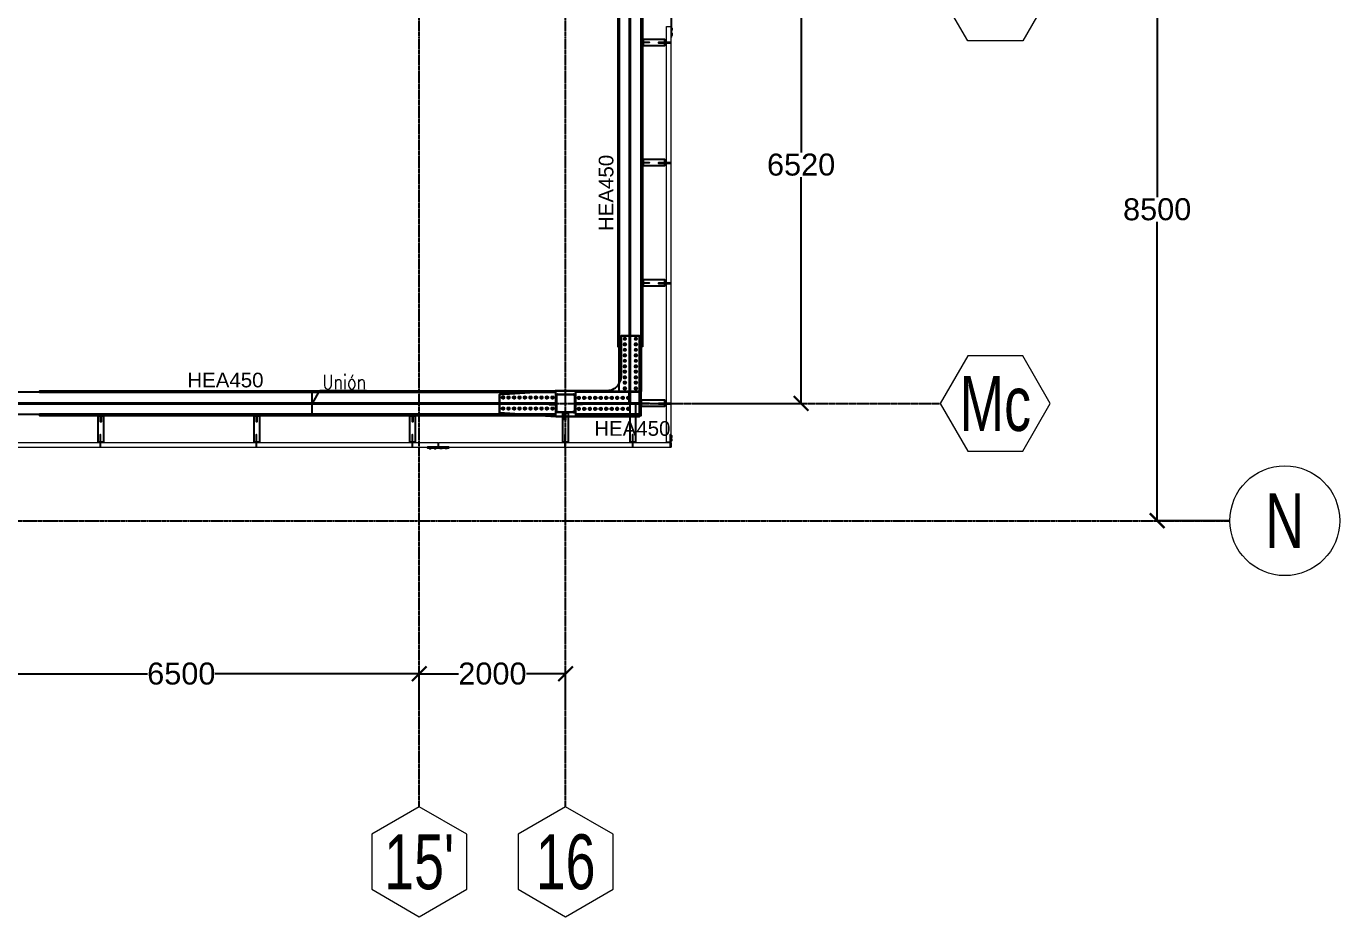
# Model space of a CAD drawing. Header units: millimetres. Extents: x -12345 to 95575, y -10691 to 31862.
# Drawn here: x 77632 to 95575, y -5407 to 6750 of the extents above; entities that cross this region are included whole.
import ezdxf
from ezdxf.enums import TextEntityAlignment as Align

# ---------------------------------------------------------------- set-up
doc = ezdxf.new("R2010")
doc.units = ezdxf.units.MM
doc.header["$LTSCALE"] = 0.9
doc.linetypes.add('DXK_LINE_DOT2', pattern=[3.9198, 1.9599, -1.9599])
doc.linetypes.add('DXK_LINE_DOT3', pattern=[5.9187, 2.979, -0.9799, 0.9799, -0.9799])
doc.layers.get('0').update_dxf_attribs({"color": 255})
for name, color, linetype, lineweight in [('0-1', 7, 'Continuous', 5), ('E_COLUMNAS-1', 1, 'Continuous', 25), ('E_TEXTO', 3, 'Continuous', 9), ('HCB_EJES', 1, 'DXK_LINE_DOT3', 9), ('S-COLS-HDLN-1', 52, 'Continuous', 9), ('S-COLS-HDLN-2', 52, 'Continuous', 35), ('TUBO-CUADRADO', 1, 'Continuous', 9)]:
    doc.layers.add(name, color=color, linetype=linetype, lineweight=lineweight)
for name, color, linetype in [('COTAS', 8, 'Continuous'), ('HCB-EJES', 1, 'Continuous'), ('HCB-ROTULOS', 2, 'Continuous'), ('HCB_ALMA', 252, 'Continuous'), ('HCB_VIGAS', 4, 'Continuous'), ('UNIÒN', 6, 'Continuous')]:
    doc.layers.add(name, color=color, linetype=linetype)
doc.styles.add('CNI_COTAS', font='romans.shx', dxfattribs={"width": 0.8})
doc.styles.add('VERDANA', font='arial.ttf')
doc.dimstyles.new('1.125', dxfattribs={"dimscale": 0, "dimtxt": 300, "dimasz": 200, "dimexe": 4, "dimexo": 4, "dimgap": 15, "dimtad": 0, "dimdec": 0, "dimzin": 4, "dimdsep": 46, "dimtxsty": 'VERDANA', "dimblk": 'ARCHTICK', "dimcen": -10, "dimclrd": 256, "dimclrt": 3, "dimadec": 0, "dimazin": 0, "dimtfac": 1, "dimtdec": 0, "dimtmove": 2, "dimatfit": 0, "dimldrblk": 'OBLIQUE', "dimfxl": 0.05, "dimtolj": 1, "dimtzin": 0, "dimarcsym": 0})
doc.dimstyles.new('UNIÒN', dxfattribs={"dimscale": 0, "dimtxt": 200, "dimasz": 60, "dimexe": 4, "dimexo": 4, "dimgap": 15, "dimtad": 1, "dimdec": 0, "dimzin": 4, "dimdsep": 46, "dimtxsty": 'CNI_COTAS', "dimcen": -0.09, "dimclrd": 6, "dimclrt": 3, "dimadec": 0, "dimazin": 0, "dimtfac": 1, "dimtdec": 0, "dimtmove": 2, "dimatfit": 0, "dimfxl": 0.05, "dimtolj": 1, "dimtzin": 0, "dimarcsym": 0})

# ---------------------------------------------------------------- blocks, each defined once
blk = doc.blocks.new('_ArchTick')
at = {"color": 0, "linetype": 'ByBlock', "const_width": 0.15}
blk.add_lwpolyline([(-0.5, -0.5), (0.5, 0.5)], dxfattribs=at)
blk = doc.blocks.new('*D114')
at = {"layer": 'COTAS', "color": 0, "lineweight": -2, "transparency": 16777216}
for p, q in [((76500, -2507), (76500, -2085)), ((83000, -2507), (83000, -2085))]:
    blk.add_line(p, q, dxfattribs=at)
at = {"layer": 'COTAS', "lineweight": -2, "transparency": 16777216}
for p, q in [((76500, -2089), (79287, -2089)), ((83000, -2089), (80213, -2089))]:
    blk.add_line(p, q, dxfattribs=at)
at = {"layer": 'Defpoints', "color": 0, "transparency": 16777216}
for p in [(76500, -2089), (76500, -2511), (83000, -2511)]:
    blk.add_point(p, dxfattribs=at)
at = {"layer": 'COTAS', "lineweight": -2, "transparency": 16777216, "xscale": 200, "yscale": 200, "zscale": 200, "rotation": 180}
blk.add_blockref('_ArchTick', (76500, -2089), dxfattribs=at)
at = {"layer": 'COTAS', "lineweight": -2, "transparency": 16777216, "xscale": 200, "yscale": 200, "zscale": 200}
blk.add_blockref('_ArchTick', (83000, -2089), dxfattribs=at)
at = {"layer": 'COTAS', "color": 3, "transparency": 16777216, "insert": (79750, -2089), "char_height": 300, "attachment_point": 5, "style": 'VERDANA'}
blk.add_mtext('\\A1;6500', dxfattribs=at)
blk = doc.blocks.new('_Oblique')
at = {"color": 0, "linetype": 'ByBlock', "lineweight": -2}
blk.add_line((-0.5, -0.5), (0.5, 0.5), dxfattribs=at)
blk = doc.blocks.new('*D78')
at = {"layer": 'COTAS', "color": 0, "lineweight": -2, "transparency": 16777216}
for p, q in [((87042, 8120), (88221, 8120)), ((86861, 1600), (88221, 1600))]:
    blk.add_line(p, q, dxfattribs=at)
at = {"layer": 'COTAS', "lineweight": -2, "transparency": 16777216}
for p, q in [((88217, 8120), (88217, 5028)), ((88217, 1600), (88217, 4692))]:
    blk.add_line(p, q, dxfattribs=at)
at = {"layer": 'Defpoints', "color": 0, "transparency": 16777216}
for p in [(87038, 8120), (88217, 8120), (86857, 1600)]:
    blk.add_point(p, dxfattribs=at)
at = {"layer": 'COTAS', "lineweight": -2, "transparency": 16777216, "xscale": 200, "yscale": 200, "zscale": 200}
for p, rotation in [((88217, 8120), 90), ((88217, 1600), 270)]:
    blk.add_blockref('_ArchTick', p, dxfattribs=dict(at, rotation=rotation))
at = {"layer": 'COTAS', "color": 3, "transparency": 16777216, "insert": (88217, 4860), "char_height": 300, "attachment_point": 5, "rotation": 0.1, "style": 'VERDANA'}
blk.add_mtext('\\A1;6520', dxfattribs=at)
blk = doc.blocks.new('*D82')
at = {"layer": 'COTAS', "color": 0, "lineweight": -2, "transparency": 16777216}
for p, q in [((83000, -2507), (83000, -2085)), ((85000, -2507), (85000, -2085))]:
    blk.add_line(p, q, dxfattribs=at)
at = {"layer": 'COTAS', "lineweight": -2, "transparency": 16777216}
for p, q in [((83000, -2089), (83535, -2089)), ((85000, -2089), (84465, -2089))]:
    blk.add_line(p, q, dxfattribs=at)
at = {"layer": 'Defpoints', "color": 0, "transparency": 16777216}
for p in [(85000, -2089), (83000, -2511), (85000, -2511)]:
    blk.add_point(p, dxfattribs=at)
at = {"layer": 'COTAS', "lineweight": -2, "transparency": 16777216, "xscale": 200, "yscale": 200, "zscale": 200, "rotation": 180}
blk.add_blockref('_ArchTick', (83000, -2089), dxfattribs=at)
at = {"layer": 'COTAS', "lineweight": -2, "transparency": 16777216, "xscale": 200, "yscale": 200, "zscale": 200}
blk.add_blockref('_ArchTick', (85000, -2089), dxfattribs=at)
at = {"layer": 'COTAS', "color": 3, "transparency": 16777216, "insert": (84000, -2089), "char_height": 300, "attachment_point": 5, "style": 'VERDANA'}
blk.add_mtext('\\A1;2000', dxfattribs=at)
blk = doc.blocks.new('*D90')
at = {"layer": 'COTAS', "color": 0, "lineweight": -2, "transparency": 16777216}
for p, q in [((94071, 8500), (93077, 8500)), ((94071, 0), (93077, 0))]:
    blk.add_line(p, q, dxfattribs=at)
at = {"layer": 'COTAS', "lineweight": -2, "transparency": 16777216}
for p, q in [((93081, 8500), (93081, 4418)), ((93081, 0), (93081, 4082))]:
    blk.add_line(p, q, dxfattribs=at)
at = {"layer": 'Defpoints', "color": 0, "transparency": 16777216}
for p in [(93081, 8500), (94075, 8500), (94075, 0)]:
    blk.add_point(p, dxfattribs=at)
at = {"layer": 'COTAS', "lineweight": -2, "transparency": 16777216, "xscale": 200, "yscale": 200, "zscale": 200}
for p, rotation in [((93081, 8500), 90), ((93081, 0), 270)]:
    blk.add_blockref('_ArchTick', p, dxfattribs=dict(at, rotation=rotation))
at = {"layer": 'COTAS', "color": 3, "transparency": 16777216, "insert": (93081, 4250), "char_height": 300, "attachment_point": 5, "rotation": 0.1, "style": 'VERDANA'}
blk.add_mtext('\\A1;8500', dxfattribs=at)

msp = doc.modelspace()

# ---------------------------------------------------------------- hatches: boundary and pattern name
at = {"layer": 'S-COLS-HDLN-1'}
h = msp.add_hatch(dxfattribs=at)
h.set_pattern_fill('FP_33', color=256, scale=1000, style=0, pattern_type=2)
h.set_pattern_definition([(135, (82660, -140662.63), (-159.09903, -159.09903), [])])
h.paths.add_polyline_path([(84891, 1478.4), (85109, 1478.4), (85120.3, 1483.1), (85125, 1495.3), (85124, 1714.8), (85118.3, 1724.5), (85109, 1728.4), (84887, 1726.7), (84879.7, 1723.7), (84875, 1712.4), (84875.5, 1493.1), (84879.7, 1483.1), (84887.2, 1479.9)])
h.paths.add_polyline_path([(85109, 1486.4), (84890.8, 1486.4), (84885.3, 1488.7), (84883, 1494.4), (84883.1, 1712.7), (84885.3, 1718), (84891, 1720.4), (85109, 1720.4), (85114.7, 1718), (85117, 1712.4), (85117, 1494.4), (85114.7, 1488.7)])

# ---------------------------------------------------------------- linework, layer by layer
at = {"color": 1, "linetype": 'Continuous'}
for centre, radius, start, end in [((85808.5, 2483.3), 11.5, 108, 288), ((85808.5, 2408.3), 11.5, 108, 288), ((85808.5, 2333.3), 11.5, 108, 288), ((85808.5, 2483.3), 10, 0, 180), ((85808.5, 2483.3), 10, 180, 0), ((85808.5, 2408.3), 10, 0, 180), ((85808.5, 2408.3), 10, 180, 0), ((85808.5, 2333.3), 10, 0, 180), ((85808.5, 2333.3), 10, 180, 0), ((85808.5, 2483.3), 11.5, 288, 108), ((85808.5, 2408.3), 11.5, 288, 108), ((85808.5, 2333.3), 11.5, 288, 108), ((85958.5, 2483.3), 11.5, 108, 288), ((85958.5, 2408.3), 11.5, 108, 288), ((85958.5, 2333.3), 11.5, 108, 288), ((85958.5, 2483.3), 10, 0, 180), ((85958.5, 2483.3), 10, 180, 0), ((85958.5, 2408.3), 10, 0, 180), ((85958.5, 2408.3), 10, 180, 0), ((85958.5, 2333.3), 10, 0, 180), ((85958.5, 2333.3), 10, 180, 0), ((85958.5, 2483.3), 11.5, 288, 108), ((85958.5, 2408.3), 11.5, 288, 108), ((85958.5, 2333.3), 11.5, 288, 108), ((85808.5, 2258.3), 11.5, 108, 288), ((85808.5, 2183.3), 11.5, 108, 288), ((85808.5, 2258.3), 10, 0, 180), ((85808.5, 2258.3), 10, 180, 0), ((85808.5, 2183.3), 10, 0, 180), ((85808.5, 2183.3), 10, 180, 0), ((85808.5, 2258.3), 11.5, 288, 108), ((85808.5, 2183.3), 11.5, 288, 108), ((85958.5, 2258.3), 11.5, 108, 288), ((85958.5, 2183.3), 11.5, 108, 288), ((85958.5, 2258.3), 10, 0, 180), ((85958.5, 2258.3), 10, 180, 0), ((85958.5, 2183.3), 10, 0, 180), ((85958.5, 2183.3), 10, 180, 0), ((85958.5, 2258.3), 11.5, 288, 108), ((85958.5, 2183.3), 11.5, 288, 108), ((85808.5, 2108.3), 11.5, 108, 288), ((85808.5, 2033.3), 11.5, 108, 288), ((85808.5, 2108.3), 10, 0, 180), ((85808.5, 2108.3), 10, 180, 0), ((85808.5, 2033.3), 10, 0, 180), ((85808.5, 2033.3), 10, 180, 0), ((85808.5, 2108.3), 11.5, 288, 108), ((85808.5, 2033.3), 11.5, 288, 108), ((85958.5, 2108.3), 11.5, 108, 288), ((85958.5, 2033.3), 11.5, 108, 288), ((85958.5, 2108.3), 10, 0, 180), ((85958.5, 2108.3), 10, 180, 0), ((85958.5, 2033.3), 10, 0, 180), ((85958.5, 2033.3), 10, 180, 0), ((85958.5, 2108.3), 11.5, 288, 108), ((85958.5, 2033.3), 11.5, 288, 108), ((85558.7, 1973), 200, 287.94886, 342.00199), ((85808.5, 1958.3), 11.5, 108, 288), ((85808.5, 1883.3), 11.5, 108, 288), ((85808.5, 1808.3), 11.5, 108, 288), ((85808.5, 1958.3), 10, 0, 180), ((85808.5, 1958.3), 10, 180, 0), ((85808.5, 1883.3), 10, 0, 180), ((85808.5, 1883.3), 10, 180, 0), ((85808.5, 1808.3), 10, 0, 180), ((85808.5, 1808.3), 10, 180, 0), ((85808.5, 1958.3), 11.5, 288, 108), ((85808.5, 1883.3), 11.5, 288, 108), ((85808.5, 1808.3), 11.5, 288, 108), ((85958.5, 1958.3), 11.5, 108, 288), ((85958.5, 1883.3), 11.5, 108, 288), ((85958.5, 1808.3), 11.5, 108, 288), ((85958.5, 1958.3), 10, 0, 180), ((85958.5, 1958.3), 10, 180, 0), ((85958.5, 1883.3), 10, 0, 180), ((85958.5, 1883.3), 10, 180, 0), ((85958.5, 1808.3), 10, 0, 180), ((85958.5, 1808.3), 10, 180, 0), ((85958.5, 1958.3), 11.5, 288, 108), ((85958.5, 1883.3), 11.5, 288, 108), ((85958.5, 1808.3), 11.5, 288, 108), ((84145, 1680.8), 11.5, 18.0268, 198.0268), ((84145, 1680.8), 11.5, 198.0268, 18.0268), ((84145, 1680.8), 10, 90.0268, 270.0268), ((84145, 1680.8), 10, 270.0268, 90.0268), ((84220, 1680.9), 11.5, 18.0268, 198.0268), ((84220, 1680.9), 11.5, 198.0268, 18.0268), ((84220, 1680.9), 10, 90.0268, 270.0268), ((84220, 1680.9), 10, 270.0268, 90.0268), ((84295, 1680.9), 11.5, 18.0268, 198.0268), ((84295, 1680.9), 11.5, 198.0268, 18.0268), ((84295, 1680.9), 10, 90.0268, 270.0268), ((84295, 1680.9), 10, 270.0268, 90.0268), ((84370, 1681), 11.5, 18.0268, 198.0268), ((84370, 1681), 11.5, 198.0268, 18.0268), ((84370, 1681), 10, 90.0268, 270.0268), ((84370, 1681), 10, 270.0268, 90.0268), ((84445, 1681), 11.5, 18.0268, 198.0268), ((84445, 1681), 11.5, 198.0268, 18.0268), ((84445, 1681), 10, 90.0268, 270.0268), ((84445, 1681), 10, 270.0268, 90.0268), ((84520, 1681), 11.5, 18.0268, 198.0268), ((84520, 1681), 11.5, 198.0268, 18.0268), ((84520, 1681), 10, 90.0268, 270.0268), ((84520, 1681), 10, 270.0268, 90.0268), ((84595, 1681.1), 11.5, 18.0268, 198.0268), ((84595, 1681.1), 11.5, 198.0268, 18.0268), ((84595, 1681.1), 10, 90.0268, 270.0268), ((84595, 1681.1), 10, 270.0268, 90.0268), ((84670, 1681.1), 11.5, 18.0268, 198.0268), ((84670, 1681.1), 11.5, 198.0268, 18.0268), ((84670, 1681.1), 10, 90.0268, 270.0268), ((84670, 1681.1), 10, 270.0268, 90.0268), ((84745, 1681.1), 11.5, 18.0268, 198.0268), ((84745, 1681.1), 11.5, 198.0268, 18.0268), ((84745, 1681.1), 10, 90.0268, 270.0268), ((84745, 1681.1), 10, 270.0268, 90.0268), ((84820, 1681.2), 11.5, 18.0268, 198.0268), ((84820, 1681.2), 11.5, 198.0268, 18.0268), ((84820, 1681.2), 10, 90.0268, 270.0268), ((84820, 1681.2), 10, 270.0268, 90.0268), ((85180, 1677.4), 11.5, 18.0268, 198.0268), ((85180, 1677.4), 11.5, 198.0268, 18.0268), ((85180, 1677.4), 10, 90.0268, 270.0268), ((85180, 1677.4), 10, 270.0268, 90.0268), ((85255, 1677.4), 11.5, 18.0268, 198.0268), ((85255, 1677.4), 11.5, 198.0268, 18.0268), ((85255, 1677.4), 10, 90.0268, 270.0268), ((85255, 1677.4), 10, 270.0268, 90.0268), ((85330, 1677.4), 11.5, 18.0268, 198.0268), ((85330, 1677.4), 11.5, 198.0268, 18.0268), ((85330, 1677.4), 10, 90.0268, 270.0268), ((85330, 1677.4), 10, 270.0268, 90.0268), ((85405, 1677.5), 11.5, 18.0268, 198.0268), ((85405, 1677.5), 11.5, 198.0268, 18.0268), ((85405, 1677.5), 10, 90.0268, 270.0268), ((85405, 1677.5), 10, 270.0268, 90.0268), ((85480, 1677.5), 11.5, 18.0268, 198.0268), ((85480, 1677.5), 11.5, 198.0268, 18.0268), ((85480, 1677.5), 10, 90.0268, 270.0268), ((85480, 1677.5), 10, 270.0268, 90.0268), ((85555, 1677.6), 11.5, 18.0268, 198.0268), ((85555, 1677.6), 11.5, 198.0268, 18.0268), ((85555, 1677.6), 10, 90.0268, 270.0268), ((85555, 1677.6), 10, 270.0268, 90.0268), ((85630, 1677.6), 11.5, 18.0268, 198.0268), ((85630, 1677.6), 11.5, 198.0268, 18.0268), ((85630, 1677.6), 10, 90.0268, 270.0268), ((85630, 1677.6), 10, 270.0268, 90.0268), ((85705, 1677.6), 11.5, 18.0268, 198.0268), ((85705, 1677.6), 11.5, 198.0268, 18.0268), ((85705, 1677.6), 10, 90.0268, 270.0268), ((85705, 1677.6), 10, 270.0268, 90.0268), ((85780, 1677.7), 11.5, 18.0268, 198.0268), ((85780, 1677.7), 11.5, 198.0268, 18.0268), ((85780, 1677.7), 10, 90.0268, 270.0268), ((85780, 1677.7), 10, 270.0268, 90.0268), ((85855, 1677.7), 11.5, 18.0268, 198.0268), ((85855, 1677.7), 11.5, 198.0268, 18.0268), ((85855, 1677.7), 10, 90.0268, 270.0268), ((85855, 1677.7), 10, 270.0268, 90.0268), ((84145.1, 1530.8), 11.5, 18.0268, 198.0268), ((84145.1, 1530.8), 11.5, 198.0268, 18.0268), ((84145.1, 1530.8), 10, 90.0268, 270.0268), ((84145.1, 1530.8), 10, 270.0268, 90.0268), ((84220.1, 1530.9), 11.5, 18.0268, 198.0268), ((84220.1, 1530.9), 11.5, 198.0268, 18.0268), ((84220.1, 1530.9), 10, 90.0268, 270.0268), ((84220.1, 1530.9), 10, 270.0268, 90.0268), ((84295.1, 1530.9), 11.5, 18.0268, 198.0268), ((84295.1, 1530.9), 11.5, 198.0268, 18.0268), ((84295.1, 1530.9), 10, 90.0268, 270.0268), ((84295.1, 1530.9), 10, 270.0268, 90.0268), ((84370.1, 1531), 11.5, 18.0268, 198.0268), ((84370.1, 1531), 11.5, 198.0268, 18.0268), ((84370.1, 1531), 10, 90.0268, 270.0268), ((84370.1, 1531), 10, 270.0268, 90.0268), ((84445.1, 1531), 11.5, 18.0268, 198.0268), ((84445.1, 1531), 11.5, 198.0268, 18.0268), ((84445.1, 1531), 10, 90.0268, 270.0268), ((84445.1, 1531), 10, 270.0268, 90.0268), ((84520.1, 1531), 11.5, 18.0268, 198.0268), ((84520.1, 1531), 11.5, 198.0268, 18.0268), ((84520.1, 1531), 10, 90.0268, 270.0268), ((84520.1, 1531), 10, 270.0268, 90.0268), ((84595.1, 1531.1), 11.5, 18.0268, 198.0268), ((84595.1, 1531.1), 11.5, 198.0268, 18.0268), ((84595.1, 1531.1), 10, 90.0268, 270.0268), ((84595.1, 1531.1), 10, 270.0268, 90.0268), ((84670.1, 1531.1), 11.5, 18.0268, 198.0268), ((84670.1, 1531.1), 11.5, 198.0268, 18.0268), ((84670.1, 1531.1), 10, 90.0268, 270.0268), ((84670.1, 1531.1), 10, 270.0268, 90.0268), ((84745.1, 1531.1), 11.5, 18.0268, 198.0268), ((84745.1, 1531.1), 11.5, 198.0268, 18.0268), ((84745.1, 1531.1), 10, 90.0268, 270.0268), ((84745.1, 1531.1), 10, 270.0268, 90.0268), ((84820.1, 1531.2), 11.5, 18.0268, 198.0268), ((84820.1, 1531.2), 11.5, 198.0268, 18.0268), ((84820.1, 1531.2), 10, 90.0268, 270.0268), ((84820.1, 1531.2), 10, 270.0268, 90.0268), ((85180.1, 1527.4), 11.5, 18.0268, 198.0268), ((85180.1, 1527.4), 11.5, 198.0268, 18.0268), ((85180.1, 1527.4), 10, 90.0268, 270.0268), ((85180.1, 1527.4), 10, 270.0268, 90.0268), ((85255.1, 1527.4), 11.5, 18.0268, 198.0268), ((85255.1, 1527.4), 11.5, 198.0268, 18.0268), ((85255.1, 1527.4), 10, 90.0268, 270.0268), ((85255.1, 1527.4), 10, 270.0268, 90.0268), ((85330.1, 1527.4), 11.5, 18.0268, 198.0268), ((85330.1, 1527.4), 11.5, 198.0268, 18.0268), ((85330.1, 1527.4), 10, 90.0268, 270.0268), ((85330.1, 1527.4), 10, 270.0268, 90.0268), ((85405.1, 1527.5), 11.5, 18.0268, 198.0268), ((85405.1, 1527.5), 11.5, 198.0268, 18.0268), ((85405.1, 1527.5), 10, 90.0268, 270.0268), ((85405.1, 1527.5), 10, 270.0268, 90.0268), ((85480.1, 1527.5), 11.5, 18.0268, 198.0268), ((85480.1, 1527.5), 11.5, 198.0268, 18.0268), ((85480.1, 1527.5), 10, 90.0268, 270.0268), ((85480.1, 1527.5), 10, 270.0268, 90.0268), ((85555.1, 1527.6), 11.5, 18.0268, 198.0268), ((85555.1, 1527.6), 11.5, 198.0268, 18.0268), ((85555.1, 1527.6), 10, 90.0268, 270.0268), ((85555.1, 1527.6), 10, 270.0268, 90.0268), ((85630.1, 1527.6), 11.5, 18.0268, 198.0268), ((85630.1, 1527.6), 11.5, 198.0268, 18.0268), ((85630.1, 1527.6), 10, 90.0268, 270.0268), ((85630.1, 1527.6), 10, 270.0268, 90.0268), ((85705.1, 1527.6), 11.5, 18.0268, 198.0268), ((85705.1, 1527.6), 11.5, 198.0268, 18.0268), ((85705.1, 1527.6), 10, 90.0268, 270.0268), ((85705.1, 1527.6), 10, 270.0268, 90.0268), ((85780.1, 1527.7), 11.5, 18.0268, 198.0268), ((85780.1, 1527.7), 11.5, 198.0268, 18.0268), ((85780.1, 1527.7), 10, 90.0268, 270.0268), ((85780.1, 1527.7), 10, 270.0268, 90.0268), ((85855.1, 1527.7), 11.5, 18.0268, 198.0268), ((85855.1, 1527.7), 11.5, 198.0268, 18.0268), ((85855.1, 1527.7), 10, 90.0268, 270.0268), ((85855.1, 1527.7), 10, 270.0268, 90.0268)]:
    msp.add_arc(centre, radius, start, end, dxfattribs=at)
at = {"color": 1, "linetype": 'DXK_LINE_DOT2'}
msp.add_arc((85558.7, 1973), 200, 287.94886, 342.00199, dxfattribs=at)
at = {"layer": '0-1', "color": 8}
for p, q in [((86376.6, 1076.6), (86376.6, 6745)), ((86376.6, 6745), (86441.6, 6745)), ((86441.6, 1076.6), (86441.6, 6745)), ((86376.6, 1076.6), (86441.6, 1076.6)), ((71263.7, 1066.6), (83253.7, 1066.6)), ((71263.7, 1001.6), (83253.7, 1001.6)), ((83253.7, 1066.6), (83253.7, 1001.6)), ((83263.7, 1066.6), (83263.7, 1001.6)), ((83263.7, 1066.6), (86441.6, 1066.6)), ((83263.7, 1001.6), (86441.6, 1001.6)), ((86441.6, 1066.6), (86441.6, 1001.6))]:
    msp.add_line(p, q, dxfattribs=at)
at = {"layer": 'E_COLUMNAS-1'}
for centre, start, end in [((84891, 1712.4), 139.76756, 178.62329), ((84891, 1712.4), 91.37671, 130.23244), ((85109, 1712.4), 53.18781, 88.62329), ((85109, 1712.4), 1.37671, 40.23244), ((84891, 1494.4), 181.37671, 220.23244), ((84891, 1494.4), 229.76756, 268.62329), ((85109, 1494.4), 271.37671, 306.81219), ((85109, 1494.4), 319.76756, 358.62329)]:
    msp.add_arc(centre, 16, start, end, dxfattribs=at)
at = {"layer": 'HCB-EJES', "linetype": 'DXK_LINE_DOT3'}
for p, q in [((83000, -3906.8), (83000, 29407)), ((85000, -3906.8), (85000, 29407)), ((-6888.4, 1600), (90118.8, 1600)), ((-10844.5, 0), (94075, 0))]:
    msp.add_line(p, q, dxfattribs=at)
at = {"layer": 'HCB_ALMA'}
for p, q in [((85874.2, 1763.3), (85874.2, 7970.2)), ((85885.7, 1763.3), (85885.7, 7970.2)), ((76756.8, 1609), (84871.4, 1609)), ((76756.8, 1597.5), (84871.4, 1597.5)), ((85121.5, 1609), (86030, 1609)), ((85121.5, 1597.5), (86030, 1597.5))]:
    msp.add_line(p, q, dxfattribs=at)
at = {"layer": 'HCB_EJES', "color": 40, "linetype": 'ByBlock', "true_color": 0xf8d731}
for points in [[(91243.8, 6551.4), (90493.8, 6551.4), (90118.8, 7201), (90493.8, 7850.5), (91243.8, 7850.5), (91618.8, 7201)], [(90493.8, 950.5), (91243.8, 950.5), (91618.8, 1600), (91243.8, 2249.5), (90493.8, 2249.5), (90118.8, 1600)], [(82350.5, -5031.8), (83000, -5406.8), (83649.5, -5031.8), (83649.5, -4281.8), (83000, -3906.8), (82350.5, -4281.8)], [(84350.5, -5031.8), (85000, -5406.8), (85649.5, -5031.8), (85649.5, -4281.8), (85000, -3906.8), (84350.5, -4281.8)]]:
    msp.add_lwpolyline(points, close=True, dxfattribs=at)
msp.add_circle((94825, 0), 750, dxfattribs=at)
at = {"layer": 'HCB_VIGAS'}
for p, q in [((86447.6, 6715.2), (86455.5, 6715.2)), ((86447.6, 6704.8), (86455.5, 6704.8)), ((86447.6, 6645.2), (86455.5, 6645.2)), ((86064.3, 6527.6), (86064.3, 6533.6)), ((86282.5, 6522.1), (86282.5, 6528.1)), ((86422.5, 6522.1), (86422.5, 6528.1)), ((86447.6, 6634.8), (86455.5, 6634.8)), ((86064.3, 4885.1), (86064.3, 4891.1)), ((86282.5, 4879.6), (86282.5, 4885.6)), ((86422.5, 4879.6), (86422.5, 4885.6)), ((86064.3, 3242.7), (86064.3, 3248.7)), ((86282.5, 3237.2), (86282.5, 3243.2)), ((86422.5, 3237.2), (86422.5, 3243.2)), ((86064.3, 1600.3), (86064.3, 1606.3)), ((86282.5, 1594.8), (86282.5, 1600.8)), ((86422.5, 1594.8), (86422.5, 1600.8)), ((78647, 1422.6), (78653, 1422.6)), ((80777, 1422.6), (80783, 1422.6)), ((82907, 1422.6), (82913, 1422.6)), ((78641.5, 1159.1), (78647.5, 1159.1)), ((78641.5, 1079.1), (78647.5, 1079.1)), ((80771.5, 1159.1), (80777.5, 1159.1)), ((80771.5, 1079.1), (80777.5, 1079.1)), ((82901.5, 1159.1), (82907.5, 1159.1)), ((82901.5, 1079.1), (82907.5, 1079.1)), ((84988.7, 1159.1), (84994.7, 1159.1)), ((84988.7, 1079.1), (84994.7, 1079.1)), ((85911.5, 1159.1), (85917.5, 1159.1)), ((85911.5, 1079.1), (85917.5, 1079.1)), ((86428.1, 1159.1), (86434.1, 1159.1)), ((86428.1, 1079.1), (86434.1, 1079.1)), ((86441.6, 1154.3), (86449.5, 1154.3)), ((86441.6, 1143.9), (86449.5, 1143.9)), ((86441.6, 1109.3), (86449.5, 1109.3)), ((86441.6, 1098.9), (86449.5, 1098.9)), ((78641.5, 1066.6), (78647.5, 1066.6)), ((78641.5, 1019.1), (78647.5, 1019.1)), ((80771.5, 1066.6), (80777.5, 1066.6)), ((80771.5, 1019.1), (80777.5, 1019.1)), ((82901.5, 1066.6), (82907.5, 1066.6)), ((82901.5, 1019.1), (82907.5, 1019.1)), ((83143.5, 987.7), (83143.5, 995.6)), ((83153.9, 987.7), (83153.9, 995.6)), ((83213.5, 987.7), (83213.5, 995.6)), ((83223.9, 987.7), (83223.9, 995.6)), ((83293.5, 987.7), (83293.5, 995.6)), ((83303.9, 987.7), (83303.9, 995.6)), ((83363.5, 987.7), (83363.5, 995.6)), ((83373.9, 987.7), (83373.9, 995.6)), ((84988.7, 1066.6), (84994.7, 1066.6)), ((84988.7, 1019.1), (84994.7, 1019.1)), ((85911.5, 1066.6), (85917.5, 1066.6)), ((85911.5, 1019.1), (85917.5, 1019.1)), ((86428.1, 1066.6), (86434.1, 1066.6)), ((86428.1, 1019.1), (86434.1, 1019.1))]:
    msp.add_line(p, q, dxfattribs=at)
for points in [[(86033.5, 7960.2), (86033.5, 7456.6), (86033.5, 1763.3), (86008.8, 1763.3), (85733.5, 1763.3), (85733.5, 1881), (85733.5, 7456.6), (85733.5, 7960.2)], [(85733.5, 2371.8), (85717.5, 2371.8), (85717.5, 7371.8), (85733.5, 7371.8)], [(86049.5, 2371.8), (86033.5, 2371.8), (86033.5, 7371.8), (86049.5, 7371.8)], [(86441.6, 6755), (86441.6, 6745), (86441.6, 6605), (86447.6, 6605), (86447.6, 6895), (86441.6, 6895)], [(86049.5, 6533.6), (86139.5, 6533.6), (86139.5, 6527.6), (86049.5, 6527.6)], [(86059.5, 6489.6), (86356.6, 6489.6), (86356.6, 6571.6), (86059.5, 6571.6)], [(86365, 6528.1), (86267.5, 6528.1), (86267.5, 6522.1), (86365, 6522.1), (86375, 6522.1), (86432.5, 6522.1), (86432.5, 6528.1), (86375, 6528.1)], [(86049.5, 4891.1), (86139.5, 4891.1), (86139.5, 4885.1), (86049.5, 4885.1)], [(86059.5, 4847.1), (86356.6, 4847.1), (86356.6, 4929.1), (86059.5, 4929.1)], [(86365, 4885.6), (86267.5, 4885.6), (86267.5, 4879.6), (86365, 4879.6), (86375, 4879.6), (86432.5, 4879.6), (86432.5, 4885.6), (86375, 4885.6)], [(86049.5, 3248.7), (86139.5, 3248.7), (86139.5, 3242.7), (86049.5, 3242.7)], [(86059.5, 3204.7), (86356.6, 3204.7), (86356.6, 3286.7), (86059.5, 3286.7)], [(86365, 3243.2), (86267.5, 3243.2), (86267.5, 3237.2), (86365, 3237.2), (86375, 3237.2), (86432.5, 3237.2), (86432.5, 3243.2), (86375, 3243.2)], [(85791.2, 2483.3), (85799.9, 2498.3), (85817.2, 2498.3), (85825.9, 2483.3), (85817.2, 2468.3), (85799.9, 2468.3)], [(85791.2, 2408.3), (85799.9, 2423.3), (85817.2, 2423.3), (85825.9, 2408.3), (85817.2, 2393.3), (85799.9, 2393.3)], [(85791.2, 2333.3), (85799.9, 2348.3), (85817.2, 2348.3), (85825.9, 2333.3), (85817.2, 2318.3), (85799.9, 2318.3)], [(85941.2, 2483.3), (85949.9, 2498.3), (85967.2, 2498.3), (85975.9, 2483.3), (85967.2, 2468.3), (85949.9, 2468.3)], [(85941.2, 2408.3), (85949.9, 2423.3), (85967.2, 2423.3), (85975.9, 2408.3), (85967.2, 2393.3), (85949.9, 2393.3)], [(85941.2, 2333.3), (85949.9, 2348.3), (85967.2, 2348.3), (85975.9, 2333.3), (85967.2, 2318.3), (85949.9, 2318.3)], [(85791.2, 2258.3), (85799.9, 2273.3), (85817.2, 2273.3), (85825.9, 2258.3), (85817.2, 2243.3), (85799.9, 2243.3)], [(85791.2, 2183.3), (85799.9, 2198.3), (85817.2, 2198.3), (85825.9, 2183.3), (85817.2, 2168.3), (85799.9, 2168.3)], [(85941.2, 2258.3), (85949.9, 2273.3), (85967.2, 2273.3), (85975.9, 2258.3), (85967.2, 2243.3), (85949.9, 2243.3)], [(85941.2, 2183.3), (85949.9, 2198.3), (85967.2, 2198.3), (85975.9, 2183.3), (85967.2, 2168.3), (85949.9, 2168.3)], [(85791.2, 2108.3), (85799.9, 2123.3), (85817.2, 2123.3), (85825.9, 2108.3), (85817.2, 2093.3), (85799.9, 2093.3)], [(85791.2, 2033.3), (85799.9, 2048.3), (85817.2, 2048.3), (85825.9, 2033.3), (85817.2, 2018.3), (85799.9, 2018.3)], [(85941.2, 2108.3), (85949.9, 2123.3), (85967.2, 2123.3), (85975.9, 2108.3), (85967.2, 2093.3), (85949.9, 2093.3)], [(85941.2, 2033.3), (85949.9, 2048.3), (85967.2, 2048.3), (85975.9, 2033.3), (85967.2, 2018.3), (85949.9, 2018.3)], [(85748.9, 1911.2), (85758.7, 1973.1)], [(85791.2, 1958.3), (85799.9, 1973.3), (85817.2, 1973.3), (85825.9, 1958.3), (85817.2, 1943.3), (85799.9, 1943.3)], [(85791.2, 1883.3), (85799.9, 1898.3), (85817.2, 1898.3), (85825.9, 1883.3), (85817.2, 1868.3), (85799.9, 1868.3)], [(85791.2, 1808.3), (85799.9, 1823.3), (85817.2, 1823.3), (85825.9, 1808.3), (85817.2, 1793.3), (85799.9, 1793.3)], [(85941.2, 1958.3), (85949.9, 1973.3), (85967.2, 1973.3), (85975.9, 1958.3), (85967.2, 1943.3), (85949.9, 1943.3)], [(85941.2, 1883.3), (85949.9, 1898.3), (85967.2, 1898.3), (85975.9, 1883.3), (85967.2, 1868.3), (85949.9, 1868.3)], [(85941.2, 1808.3), (85949.9, 1823.3), (85967.2, 1823.3), (85975.9, 1808.3), (85967.2, 1793.3), (85949.9, 1793.3)], [(77363.4, 1753.3), (76764, 1753.3), (76764, 1453.3), (77352.2, 1453.3), (84409.8, 1453.3), (84865, 1453.3), (84865, 1753.3), (84553.4, 1753.3)], [(83814.5, 1769.3), (77814.5, 1769.3), (77814.5, 1753.3), (83814.5, 1753.3)], [(84864.8, 1753.3), (84864.8, 1769.3), (84797.7, 1769.3), (83814.8, 1769.3), (83814.8, 1753.3), (84553.4, 1753.3)], [(84145, 1698.2), (84160, 1689.5), (84160, 1672.2), (84145, 1663.5), (84130, 1672.2), (84130, 1689.5)], [(84220, 1698.2), (84235, 1689.6), (84235, 1672.2), (84220, 1663.6), (84205, 1672.2), (84205, 1689.5)], [(84295, 1698.2), (84310, 1689.6), (84310, 1672.3), (84295, 1663.6), (84280, 1672.3), (84280, 1689.6)], [(84370, 1698.3), (84385, 1689.6), (84385, 1672.3), (84370, 1663.6), (84355, 1672.3), (84355, 1689.6)], [(84445, 1698.3), (84460, 1689.7), (84460, 1672.3), (84445, 1663.7), (84430, 1672.3), (84430, 1689.6)], [(84520, 1698.3), (84535, 1689.7), (84535, 1672.4), (84520, 1663.7), (84505, 1672.4), (84505, 1689.7)], [(84595, 1698.4), (84610, 1689.7), (84610, 1672.4), (84595, 1663.7), (84580, 1672.4), (84580, 1689.7)], [(84670, 1698.4), (84685, 1689.8), (84685, 1672.4), (84670, 1663.8), (84655, 1672.4), (84655, 1689.7)], [(84745, 1698.4), (84760, 1689.8), (84760, 1672.5), (84745, 1663.8), (84730, 1672.5), (84730, 1689.8)], [(84820, 1698.5), (84835, 1689.8), (84835, 1672.5), (84820, 1663.8), (84805, 1672.5), (84805, 1689.8)], [(85135, 1753.3), (85135, 1769.3), (85732.5, 1769.3), (85732.5, 1753.3)], [(85135, 1453.3), (86008.9, 1453.3), (86033.5, 1453.3), (86033.5, 1753.3), (86008.8, 1753.3), (85135, 1753.3)], [(85180, 1694.7), (85195, 1686), (85195, 1668.7), (85180, 1660.1), (85165, 1668.7), (85165, 1686)], [(85255, 1694.7), (85270, 1686.1), (85270, 1668.8), (85255, 1660.1), (85240, 1668.7), (85240, 1686.1)], [(85330, 1694.8), (85345, 1686.1), (85345, 1668.8), (85330, 1660.1), (85315, 1668.8), (85315, 1686.1)], [(85405, 1694.8), (85420, 1686.1), (85420, 1668.8), (85405, 1660.2), (85390, 1668.8), (85390, 1686.1)], [(85480, 1694.8), (85495, 1686.2), (85495, 1668.9), (85480, 1660.2), (85465, 1668.8), (85465, 1686.2)], [(85555, 1694.9), (85570, 1686.2), (85570, 1668.9), (85555, 1660.2), (85540, 1668.9), (85540, 1686.2)], [(85630, 1694.9), (85645, 1686.3), (85645, 1668.9), (85630, 1660.3), (85615, 1668.9), (85615, 1686.2)], [(85705, 1694.9), (85720, 1686.3), (85720, 1669), (85705, 1660.3), (85690, 1669), (85690, 1686.3)], [(85780, 1695), (85795, 1686.3), (85795, 1669), (85780, 1660.3), (85765, 1669), (85765, 1686.3)], [(85855, 1695), (85870, 1686.4), (85870, 1669), (85855, 1660.4), (85840, 1669), (85840, 1686.3)], [(85864.2, 1753.3), (85864.2, 1609), (85874.2, 1609), (85874.2, 1753.3)], [(86033.5, 1562.3), (86356.6, 1562.3), (86356.6, 1644.3), (86033.5, 1644.3)], [(83814.5, 1453.4), (77814.5, 1453.4), (77814.5, 1437.4), (83814.5, 1437.4)], [(78653, 1437.4), (78653, 1347.4), (78647, 1347.4), (78647, 1437.4)], [(78653, 1437.4), (78653, 1347.4), (78647, 1347.4), (78647, 1437.4)], [(80783, 1437.4), (80783, 1347.4), (80777, 1347.4), (80777, 1437.4)], [(80783, 1437.4), (80783, 1347.4), (80777, 1347.4), (80777, 1437.4)], [(82913, 1437.4), (82913, 1347.4), (82907, 1347.4), (82907, 1437.4)], [(82913, 1437.4), (82913, 1347.4), (82907, 1347.4), (82907, 1437.4)], [(84864.5, 1437.4), (84864.5, 1453.4), (84408.4, 1453.4), (83814.5, 1453.4), (83814.5, 1437.4), (84656.9, 1437.4)], [(84145.1, 1548.2), (84160.1, 1539.5), (84160.1, 1522.2), (84145.1, 1513.5), (84130.1, 1522.2), (84130.1, 1539.5)], [(84220.1, 1548.2), (84235.1, 1539.6), (84235.1, 1522.2), (84220.1, 1513.6), (84205.1, 1522.2), (84205.1, 1539.5)], [(84295.1, 1548.2), (84310.1, 1539.6), (84310.1, 1522.3), (84295.1, 1513.6), (84280.1, 1522.3), (84280.1, 1539.6)], [(84370.1, 1548.3), (84385.1, 1539.6), (84385.1, 1522.3), (84370.1, 1513.6), (84355.1, 1522.3), (84355.1, 1539.6)], [(84445.1, 1548.3), (84460.1, 1539.7), (84460.1, 1522.3), (84445.1, 1513.7), (84430.1, 1522.3), (84430.1, 1539.6)], [(84520.1, 1548.3), (84535.1, 1539.7), (84535.1, 1522.4), (84520.1, 1513.7), (84505.1, 1522.4), (84505.1, 1539.7)], [(84595.1, 1548.4), (84610.1, 1539.7), (84610.1, 1522.4), (84595.1, 1513.7), (84580.1, 1522.4), (84580.1, 1539.7)], [(84670.1, 1548.4), (84685.1, 1539.8), (84685.1, 1522.4), (84670.1, 1513.8), (84655.1, 1522.4), (84655.1, 1539.7)], [(84745.1, 1548.4), (84760.1, 1539.8), (84760.1, 1522.5), (84745.1, 1513.8), (84730.1, 1522.5), (84730.1, 1539.8)], [(84875, 1587.5), (84875, 1597.5), (84872.5, 1597.5), (84775, 1597.5), (84775, 1587.5), (84872.5, 1587.5)], [(84820.1, 1548.5), (84835.1, 1539.8), (84835.1, 1522.5), (84820.1, 1513.8), (84805.1, 1522.5), (84805.1, 1539.8)], [(84958.7, 1423.8), (84956.4, 1076.6), (85038.4, 1076.6), (85040.7, 1423.8), (85040.9, 1468.4), (84958.9, 1468.4)], [(84991.4, 1373.4), (84991.4, 1475.9), (84991.4, 1478.4), (84997.4, 1478.4), (84997.4, 1475.9), (84997.4, 1373.4)], [(85125, 1587.5), (85125, 1597.5), (85127.5, 1597.5), (85225, 1597.5), (85225, 1587.5), (85127.5, 1587.5)], [(86008.9, 1437.3), (86033.5, 1437.3), (86033.5, 1453.3), (86008.9, 1453.3), (85135, 1453.3), (85135, 1437.3)], [(85180.1, 1544.7), (85195.1, 1536), (85195.1, 1518.7), (85180.1, 1510.1), (85165.1, 1518.7), (85165.1, 1536)], [(85255.1, 1544.7), (85270.1, 1536.1), (85270.1, 1518.8), (85255.1, 1510.1), (85240.1, 1518.7), (85240.1, 1536.1)], [(85330.1, 1544.8), (85345.1, 1536.1), (85345.1, 1518.8), (85330.1, 1510.1), (85315.1, 1518.8), (85315.1, 1536.1)], [(85405.1, 1544.8), (85420.1, 1536.1), (85420.1, 1518.8), (85405.1, 1510.2), (85390.1, 1518.8), (85390.1, 1536.1)], [(85480.1, 1544.8), (85495.1, 1536.2), (85495.1, 1518.9), (85480.1, 1510.2), (85465.1, 1518.8), (85465.1, 1536.2)], [(85555.1, 1544.9), (85570.1, 1536.2), (85570.1, 1518.9), (85555.1, 1510.2), (85540.1, 1518.9), (85540.1, 1536.2)], [(85630.1, 1544.9), (85645.1, 1536.3), (85645.1, 1518.9), (85630.1, 1510.3), (85615.1, 1518.9), (85615.1, 1536.2)], [(85705.1, 1544.9), (85720.1, 1536.3), (85720.1, 1519), (85705.1, 1510.3), (85690.1, 1519), (85690.1, 1536.3)], [(85780.1, 1545), (85795.1, 1536.3), (85795.1, 1519), (85780.1, 1510.3), (85765.1, 1519), (85765.1, 1536.3)], [(85855.1, 1545), (85870.1, 1536.4), (85870.1, 1519), (85855.1, 1510.4), (85840.1, 1519), (85840.1, 1536.3)], [(85879, 1423.8), (85879, 1076.6), (85961, 1076.6), (85961, 1423.8), (85961, 1603.3), (85879, 1603.3)], [(86049.5, 1606.3), (86139.5, 1606.3), (86139.5, 1600.3), (86049.5, 1600.3)], [(86365, 1600.8), (86267.5, 1600.8), (86267.5, 1594.8), (86365, 1594.8), (86375, 1594.8), (86432.5, 1594.8), (86432.5, 1600.8), (86375, 1600.8)], [(78609, 1076.6), (78691, 1076.6), (78691, 1427.4), (78609, 1427.4)], [(80739, 1076.6), (80821, 1076.6), (80821, 1427.4), (80739, 1427.4)], [(82869, 1076.6), (82951, 1076.6), (82951, 1427.4), (82869, 1427.4)], [(78647.5, 1076.6), (78647.5, 1174.1), (78641.5, 1174.1), (78641.5, 1076.6), (78641.5, 1066.6), (78641.5, 1009.1), (78647.5, 1009.1), (78647.5, 1066.6)], [(80777.5, 1076.6), (80777.5, 1174.1), (80771.5, 1174.1), (80771.5, 1076.6), (80771.5, 1066.6), (80771.5, 1009.1), (80777.5, 1009.1), (80777.5, 1066.6)], [(82907.5, 1076.6), (82907.5, 1174.1), (82901.5, 1174.1), (82901.5, 1076.6), (82901.5, 1066.6), (82901.5, 1009.1), (82907.5, 1009.1), (82907.5, 1066.6)], [(84994.7, 1076.6), (84994.7, 1174.1), (84988.7, 1174.1), (84988.7, 1076.6), (84988.7, 1066.6), (84988.7, 1009.1), (84994.7, 1009.1), (84994.7, 1066.6)], [(85917.5, 1076.6), (85917.5, 1174.1), (85911.5, 1174.1), (85911.5, 1076.6), (85911.5, 1066.6), (85911.5, 1009.1), (85917.5, 1009.1), (85917.5, 1066.6)], [(86434.1, 1076.6), (86434.1, 1174.1), (86428.1, 1174.1), (86428.1, 1076.6), (86428.1, 1066.6), (86428.1, 1009.1), (86434.1, 1009.1), (86434.1, 1066.6)], [(83263.7, 1001.6), (83253.7, 1001.6), (83113.7, 1001.6), (83113.7, 995.6), (83403.7, 995.6), (83403.7, 1001.6)]]:
    msp.add_lwpolyline(points, close=True, dxfattribs=at)
for points in [[(86447.6, 6699.6), (86455.5, 6699.6), (86455.5, 6720.4), (86447.6, 6720.4)], [(86447.6, 6629.6), (86455.5, 6629.6), (86455.5, 6650.4), (86447.6, 6650.4)], [(85874.2, 1763.3), (85874.2, 1619), (85885.7, 1619), (85885.7, 1763.3)], [(86441.6, 1138.7), (86449.5, 1138.7), (86449.5, 1159.5), (86441.6, 1159.5)], [(86441.6, 1093.7), (86449.5, 1093.7), (86449.5, 1114.5), (86441.6, 1114.5)], [(83138.3, 995.6), (83138.3, 987.7), (83159.1, 987.7), (83159.1, 995.6)], [(83208.3, 995.6), (83208.3, 987.7), (83229.1, 987.7), (83229.1, 995.6)], [(83309.1, 995.6), (83309.1, 987.7), (83288.3, 987.7), (83288.3, 995.6)], [(83379.1, 995.6), (83379.1, 987.7), (83358.3, 987.7), (83358.3, 995.6)]]:
    msp.add_lwpolyline(points, dxfattribs=at)
at = {"layer": 'HCB_VIGAS', "color": 8}
for points in [[(86008.9, 1423.8), (86008.5, 2523.3), (85758.5, 2523.2), (85758.7, 1973.1), (85758.5, 2523.2), (86008.5, 2523.3), (86008.9, 1423.8), (84867.2, 1423.8)], [(84875.5, 1773.8), (84871.4, 1773.8), (84867.2, 1773.7), (84863.1, 1773.5), (84858.9, 1773.3), (84097.2, 1723.4), (84858.9, 1773.3), (84863.1, 1773.5), (84867.2, 1773.7), (84871.4, 1773.8), (84875.5, 1773.8), (85558.5, 1773), (85620.4, 1782.7), (85558.5, 1773)], [(84097.2, 1473.4), (84867.2, 1423.8), (84097.2, 1473.4), (84097.2, 1723.4)]]:
    msp.add_lwpolyline(points, close=True, dxfattribs=at)
at = {"layer": 'S-COLS-HDLN-2'}
for centre, radius, start, end in [((84891, 1712.4), 16, 130.41214, 139.58786), ((84891, 1712.4), 8, 92.75341, 177.24659), ((85109, 1712.4), 8, 2.75341, 87.24659), ((85109, 1712.4), 16, 40.41214, 53.00811), ((84891, 1494.4), 16, 220.41214, 229.58786), ((84891, 1494.4), 8, 182.75341, 267.24659), ((85109, 1494.4), 8, 272.75341, 357.24659), ((85109, 1494.4), 16, 306.99189, 319.58786)]:
    msp.add_arc(centre, radius, start, end, dxfattribs=at)
at = {"layer": 'TUBO-CUADRADO'}
for points in [[(85109, 1478.4, 0.4142136), (85125, 1494.4), (85125, 1712.4, 0.4142136), (85109, 1728.4), (84891, 1728.4, 0.4142136), (84875, 1712.4), (84875, 1494.4, 0.4142136), (84891, 1478.4)], [(85109, 1486.4), (84891, 1486.4, -0.4142136), (84883, 1494.4), (84883, 1712.4, -0.4142136), (84891, 1720.4), (85109, 1720.4, -0.4142136), (85117, 1712.4), (85117, 1494.4, -0.4142136)]]:
    msp.add_lwpolyline(points, format="xyb", close=True, dxfattribs=at)
at = {"layer": 'UNIÒN', "color": 2, "const_width": 25}
msp.add_lwpolyline([(81536.1, 1590.5, 1), (81536.1, 1615.5, 1)], format="xyb", close=True, dxfattribs=at)
at = {"layer": 'UNIÒN'}
msp.add_lwpolyline([(81536.1, 1453.1), (81536.1, 1753.1)], dxfattribs=at)

# ---------------------------------------------------------------- texts
at = {"layer": 'E_TEXTO', "style": 'VERDANA'}
msp.add_text('HEA450', height=200, rotation=90, dxfattribs=at).set_placement((85652.6, 4474.6), align=Align.CENTER)
for p in [(80352.8, 1820.6), (85911.5, 1159.1)]:
    msp.add_text('HEA450', height=200, dxfattribs=at).set_placement(p, align=Align.CENTER)
at = {"layer": 'HCB-ROTULOS', "color": 4, "style": 'VERDANA', "width": 0.7}
for s, p in [('Mc', (90868.8, 1600)), ('N', (94823.6, 0)), ("15'", (83000, -4656.8)), ('16', (85000, -4656.8))]:
    msp.add_text(s, height=750, dxfattribs=at).set_placement(p, align=Align.MIDDLE_CENTER)
at = {"layer": 'UNIÒN', "color": 3, "insert": (81677.6, 1793.5), "char_height": 200, "attachment_point": 7, "style": 'CNI_COTAS'}
msp.add_mtext('Unión', dxfattribs=at)

# ---------------------------------------------------------------- dimensions: what is measured, and where the dimension line sits
at = {"layer": 'COTAS'}
for base, p1, p2, picture, middle in [((93081.1, 8500), (94075, 0), (94075, 8500), '*D90', (93081.1, 4250)), ((88216.6, 8120), (86857.5, 1600), (87037.7, 8120), '*D78', (88216.6, 4860))]:
    dim = msp.add_linear_dim(base=base, p1=p1, p2=p2, angle=270, dimstyle='1.125', override={"dimscale": 1}, dxfattribs=at)
    dim.commit()
    dim.dimension.update_dxf_attribs({"geometry": picture, "text_midpoint": middle, "text_rotation": 0.1})
dim = msp.add_linear_dim(base=(76500, -2089.1), p1=(83000, -2511.2), p2=(76500, -2511.2), dimstyle='1.125', override={"dimscale": 1}, dxfattribs=at)
dim.commit()
dim.dimension.update_dxf_attribs({"geometry": '*D114', "text_midpoint": (79750, -2089.1)})
dim = msp.add_linear_dim(base=(85000, -2089.1), p1=(83000, -2511.2), p2=(85000, -2511.2), angle=180, dimstyle='1.125', override={"dimscale": 1}, dxfattribs=at)
dim.commit()
dim.dimension.update_dxf_attribs({"geometry": '*D82', "text_midpoint": (84000, -2089.1)})

# ---------------------------------------------------------------- leaders
at = {"layer": 'UNIÒN', "annotation_type": 0, "has_hookline": 1, "hookline_direction": 0, "text_width": 601.9}
msp.add_leader([(81547.8, 1607.5), (81641.1, 1778.5), (81662.6, 1778.5)], dimstyle='UNIÒN', override={"dimscale": 1}, dxfattribs=at)

doc.saveas('drawing.dxf')
